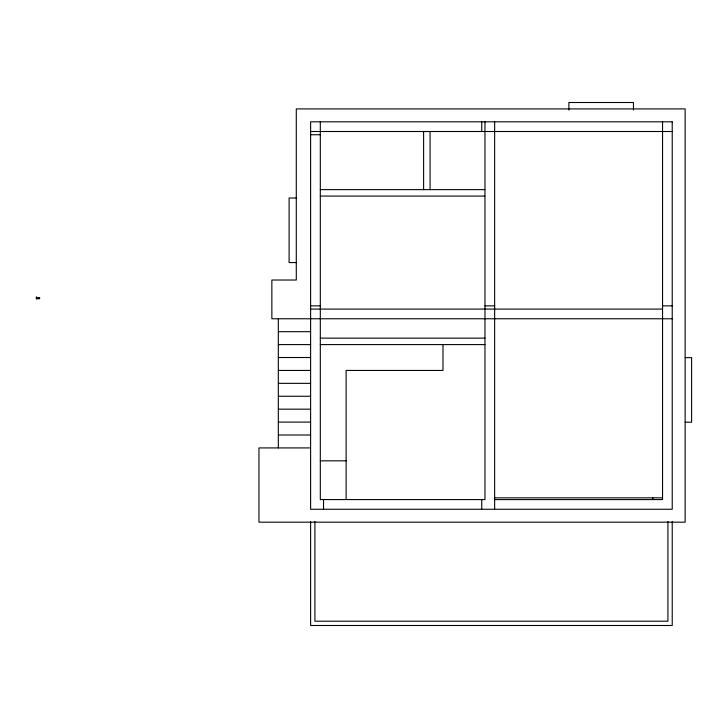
<?xml version="1.0" encoding="UTF-8"?>
<svg xmlns="http://www.w3.org/2000/svg" width="728" height="728" viewBox="0 0 728 728"><rect width="100%" height="100%" fill="white"/><g stroke="black" fill="none" stroke-linecap="round" stroke-linejoin="round"><path stroke-width="1.09" d="M310.61 131.504L672.226 131.504M310.61 134.735L320.302 134.735M320.302 189.626L484.839 189.626M320.302 196.078L484.803 196.078M296.633 198.007L289.098 198.007L289.098 262.581L296.633 262.581M36.4 297.625L39.63 297.625L39.63 298.698L36.4 298.698M310.61 305.86L320.302 305.86M484.966 305.86L494.649 305.86M662.544 305.86L672.226 305.86M310.61 309.082L662.544 309.082M672.226 318.773L271.863 318.773L271.863 280.025L296.287 280.025L296.287 108.909L685.139 108.909L685.139 522.176L258.95 522.176L258.95 447.92L310.61 447.92M278.324 331.686L310.61 331.686M320.302 338.147L484.966 338.147M278.324 344.599L310.61 344.599M320.302 344.599L484.966 344.599M278.324 357.512L310.61 357.512M685.139 357.63L691.6 357.63L691.6 422.204L685.139 422.204M278.324 370.434L310.61 370.434M278.324 383.347L310.61 383.347M278.324 396.26L310.61 396.26M278.324 409.172L310.61 409.172M278.324 422.094L310.61 422.094M278.324 435.007L310.61 435.007M320.302 460.833L346.128 460.833M494.649 497.834L662.544 497.834M494.649 499.581L662.544 499.581L662.544 121.822M672.226 521.658L672.226 625.498L310.61 625.498L310.61 521.658M667.922 521.503L667.922 621.193L314.915 621.193L314.915 521.503M652.852 497.834L652.852 499.581M633.469 110.037L633.469 102.502L568.886 102.502L568.886 110.037M494.649 121.822L494.649 509.263M484.966 121.822L484.966 499.581L320.302 499.581L320.302 121.822M481.736 121.822L481.736 131.504M481.736 499.581L481.736 509.263M442.988 344.599L442.988 370.434L346.128 370.434L346.128 499.581M430.075 131.504L430.075 189.626M423.614 131.504L423.614 189.626M323.523 499.581L323.523 509.263M278.324 318.773L278.324 447.92M38.557 297.625L38.557 298.698M36.4 296.787L36.4 298.944M672.226 121.822L310.61 121.822L310.61 509.263L672.226 509.263L672.226 121.822"/></g></svg>
